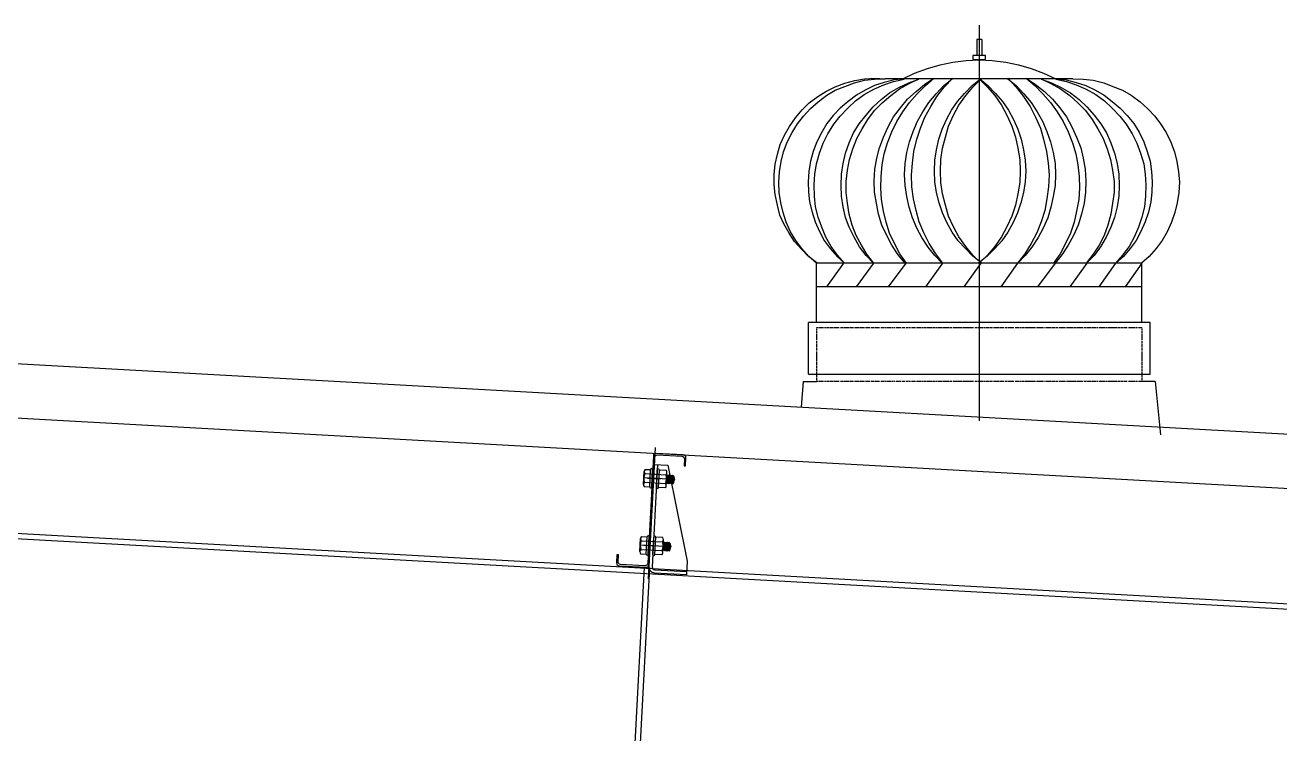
# Model space of a CAD drawing. Header units: metres. Extents: x 31037 to 31490, y -4422 to -3483.
# Drawn here: x 31263.417 to 31265.731, y -4399.26 to -4397.954 of the extents above; entities that cross this region are included whole.
import ezdxf

# ---------------------------------------------------------------- set-up
doc = ezdxf.new("R2010")
doc.units = ezdxf.units.M
doc.header["$LTSCALE"] = 30
doc.header["$MEASUREMENT"] = 0
doc.linetypes.add('DASHDOT', pattern=[1, 0.5, -0.25, 0, -0.25])
doc.layers.get('0').update_dxf_attribs({"color": 30, "lineweight": 40})
for name, color, linetype in [('JSC-1A-Thin', 254, 'Continuous'), ('JSC-G-Grid Line', 250, 'DASHDOT'), ('JSC-U-Steel', 21, 'Continuous')]:
    doc.layers.add(name, color=color, linetype=linetype)
doc.layers.add('JSC-4D-Bolt', color=240, linetype='Continuous', lineweight=18)

msp = doc.modelspace()

# ---------------------------------------------------------------- linework, layer by layer
at = {"color": 0, "lineweight": 25}
for p, q in [((31264.5584, -4398.95301), (31264.52532, -4399.58159)), ((31264.56839, -4398.95353), (31264.5353, -4399.58211))]:
    msp.add_line(p, q, dxfattribs=at)
for points in [[(31167.82867, -4400.32318), (31195.40861, -4398.41783), (31224.35861, -4400.41783), (31260.50861, -4398.41783), (31295.28496, -4400.34183)], [(31167.83556, -4400.42294), (31195.40861, -4398.51807), (31224.35792, -4400.51802), (31260.50861, -4398.51798), (31295.27944, -4400.44168)]]:
    msp.add_lwpolyline(points, dxfattribs=at)
at = {"color": 0, "lineweight": 25, "elevation": 0.0001}
for points in [[(31238.51509, -4399.94722), (31260.50854, -4398.73043), (31282.50212, -4399.94723)], [(31238.51543, -4399.95722), (31260.50854, -4398.74045), (31282.50179, -4399.95723)]]:
    msp.add_lwpolyline(points, dxfattribs=at)
at = {"layer": 'JSC-1A-Thin', "color": 0, "lineweight": 25, "extrusion": (-0.000697341, -0.000131776, 1)}
msp.add_line((31265.50105, -4398.61068, 0.00046), (31265.51089, -4398.70938, 0.00046), dxfattribs=at)
at = {"layer": 'JSC-1A-Thin', "color": 0, "linetype": 'DASHDOT', "lineweight": 25, "extrusion": (-0.000697341, -0.000131776, 1), "elevation": -21.22262}
msp.add_lwpolyline([(31265.16878, -4397.95672), (31265.16878, -4398.68624)], dxfattribs=at)
at = {"layer": 'JSC-1A-Thin', "color": 0, "lineweight": 25, "extrusion": (-0.000697341, -0.000131776, 1), "elevation": -21.22262}
for points in [[(31265.17351, -4397.9831), (31265.16472, -4397.9831)], [(31265.16472, -4397.9831), (31265.16472, -4398.01286)], [(31265.17351, -4397.9831), (31265.17351, -4398.01286)], [(31265.18028, -4398.01286), (31265.15728, -4398.01286), (31265.15728, -4398.0203), (31265.18028, -4398.0203), (31265.18028, -4398.01286)], [(31265.02808, -4398.05547), (31265.04973, -4398.04533), (31265.0734, -4398.03653), (31265.09708, -4398.02977), (31265.12007, -4398.02503), (31265.1451, -4398.02165), (31265.16878, -4398.02098), (31265.19313, -4398.02165), (31265.21815, -4398.02503), (31265.24115, -4398.02977), (31265.26483, -4398.03653), (31265.28782, -4398.04533), (31265.31015, -4398.05547)], [(31264.8698, -4398.39503), (31264.85425, -4398.38353), (31264.84139, -4398.37), (31264.82854, -4398.3558), (31264.8184, -4398.34024), (31264.80893, -4398.32333), (31264.80149, -4398.3071), (31264.79675, -4398.28883), (31264.79269, -4398.26922), (31264.79066, -4398.25096), (31264.79066, -4398.23202), (31264.79269, -4398.21308), (31264.79675, -4398.19481), (31264.80216, -4398.17655), (31264.8096, -4398.15964), (31264.81907, -4398.14341), (31264.82989, -4398.12785), (31264.84275, -4398.11297), (31264.8556, -4398.10012), (31264.87116, -4398.08862), (31264.88604, -4398.07915), (31264.90362, -4398.07035), (31264.92121, -4398.06359), (31264.93947, -4398.05886), (31264.95774, -4398.05547), (31264.97668, -4398.0548), (31264.99562, -4398.05547)], [(31264.86913, -4398.39571), (31264.85492, -4398.38353), (31264.84207, -4398.36865), (31264.83057, -4398.35377), (31264.8211, -4398.33754), (31264.81298, -4398.31995), (31264.80757, -4398.30236), (31264.80284, -4398.2841), (31264.80013, -4398.26516), (31264.79946, -4398.24622), (31264.80081, -4398.22728), (31264.80351, -4398.20834), (31264.80825, -4398.19008), (31264.81501, -4398.17249), (31264.82381, -4398.15491), (31264.83395, -4398.13867), (31264.84478, -4398.12447), (31264.85763, -4398.11026), (31264.87183, -4398.09809), (31264.88807, -4398.08591), (31264.90362, -4398.07644), (31264.92121, -4398.06968), (31264.9388, -4398.06291), (31264.95774, -4398.05818), (31264.976, -4398.05615), (31264.99494, -4398.05547)], [(31265.03146, -4398.05547), (31265.01253, -4398.0575), (31264.99359, -4398.06224), (31264.976, -4398.06832), (31264.95841, -4398.07644), (31264.94286, -4398.08591), (31264.9273, -4398.09741), (31264.91242, -4398.10959), (31264.89956, -4398.12311), (31264.88807, -4398.138), (31264.8786, -4398.15423), (31264.8698, -4398.17182), (31264.86304, -4398.1894), (31264.85763, -4398.20767), (31264.85492, -4398.2266), (31264.85357, -4398.24554), (31264.85425, -4398.26448), (31264.85627, -4398.28275), (31264.86101, -4398.30169), (31264.86642, -4398.31927), (31264.87454, -4398.33686), (31264.88333, -4398.35377), (31264.89415, -4398.36865), (31264.90701, -4398.38353), (31264.92053, -4398.39571), (31264.90768, -4398.38083), (31264.89618, -4398.36459), (31264.88604, -4398.34768), (31264.8786, -4398.32942), (31264.87183, -4398.31048), (31264.8671, -4398.29154), (31264.86507, -4398.27192), (31264.86439, -4398.25096), (31264.86574, -4398.23134), (31264.86913, -4398.2124), (31264.87454, -4398.19278), (31264.8813, -4398.17452), (31264.8901, -4398.15693), (31264.90092, -4398.13935), (31264.91242, -4398.12447), (31264.92662, -4398.10959), (31264.94083, -4398.09606), (31264.95706, -4398.08456), (31264.97465, -4398.07509), (31264.99291, -4398.06697), (31265.01117, -4398.06088), (31265.03079, -4398.05615)], [(31264.97397, -4398.39571), (31264.96044, -4398.3815), (31264.94827, -4398.36527), (31264.93812, -4398.34768), (31264.92933, -4398.32942), (31264.92256, -4398.31116), (31264.91783, -4398.29154), (31264.91512, -4398.27192), (31264.91445, -4398.25231), (31264.91512, -4398.23134), (31264.91783, -4398.21172), (31264.92256, -4398.19278), (31264.92933, -4398.17384), (31264.93744, -4398.15558), (31264.94759, -4398.13867), (31264.96044, -4398.12244), (31264.97329, -4398.10756), (31264.98817, -4398.09403), (31265.00373, -4398.08185), (31265.02064, -4398.07171), (31265.03891, -4398.06291), (31265.05784, -4398.05615)], [(31264.97397, -4398.39503), (31264.96179, -4398.3788), (31264.95165, -4398.36256), (31264.94218, -4398.3443), (31264.93474, -4398.32536), (31264.92933, -4398.30507), (31264.92594, -4398.28478), (31264.92392, -4398.26516), (31264.92392, -4398.24487), (31264.92594, -4398.2239), (31264.93, -4398.20428), (31264.93609, -4398.18467), (31264.94353, -4398.16573), (31264.953, -4398.14814), (31264.96382, -4398.13055), (31264.976, -4398.11432), (31264.9902, -4398.10012), (31265.00576, -4398.08659), (31265.022, -4398.07441), (31265.03958, -4398.06427), (31265.05784, -4398.05547)], [(31265.03214, -4398.39571), (31265.01929, -4398.38015), (31265.00779, -4398.36256), (31264.99832, -4398.3443), (31264.98953, -4398.32536), (31264.98344, -4398.30507), (31264.97938, -4398.28478), (31264.976, -4398.26448), (31264.97532, -4398.24419), (31264.97668, -4398.22255), (31264.98006, -4398.20225), (31264.98479, -4398.18264), (31264.99223, -4398.16302), (31265.00103, -4398.14408), (31265.01117, -4398.12582), (31265.02402, -4398.10891), (31265.03688, -4398.09335), (31265.05243, -4398.07915), (31265.06799, -4398.0663), (31265.08558, -4398.0548)], [(31265.03485, -4398.39571), (31265.02267, -4398.37812), (31265.01253, -4398.35918), (31265.00373, -4398.34024), (31264.99764, -4398.31995), (31264.99223, -4398.29966), (31264.98885, -4398.27801), (31264.9875, -4398.25704), (31264.98817, -4398.23607), (31264.9902, -4398.21443), (31264.99359, -4398.19414), (31264.99967, -4398.17384), (31265.00779, -4398.15355), (31265.01726, -4398.13461), (31265.02808, -4398.11635), (31265.04026, -4398.09944), (31265.05446, -4398.08321), (31265.07002, -4398.06832), (31265.08558, -4398.0548)], [(31265.34194, -4398.05547), (31264.99562, -4398.05547)], [(31265.10114, -4398.39638), (31265.08693, -4398.3815), (31265.07476, -4398.36595), (31265.06326, -4398.34836), (31265.05379, -4398.33077), (31265.04567, -4398.31183), (31265.03958, -4398.29222), (31265.03552, -4398.2726), (31265.03214, -4398.25231), (31265.03146, -4398.23202), (31265.03214, -4398.21172), (31265.03552, -4398.19143), (31265.04026, -4398.17182), (31265.04702, -4398.15288), (31265.05514, -4398.13394), (31265.06529, -4398.11635), (31265.07611, -4398.09944), (31265.08964, -4398.08321), (31265.10384, -4398.06832), (31265.1194, -4398.05547)], [(31265.10181, -4398.39571), (31265.08896, -4398.37812), (31265.07678, -4398.35918), (31265.06664, -4398.33957), (31265.05852, -4398.31927), (31265.05243, -4398.2983), (31265.0477, -4398.27666), (31265.04499, -4398.25501), (31265.04432, -4398.23269), (31265.04567, -4398.21105), (31265.04838, -4398.1894), (31265.05379, -4398.16708), (31265.06055, -4398.14679), (31265.06867, -4398.1265), (31265.07949, -4398.10688), (31265.09099, -4398.08862), (31265.10452, -4398.07103), (31265.12007, -4398.0548)], [(31265.17283, -4398.39503), (31265.15728, -4398.38286), (31265.14375, -4398.36865), (31265.13022, -4398.35445), (31265.1194, -4398.33821), (31265.10925, -4398.32063), (31265.10114, -4398.30304), (31265.09505, -4398.2841), (31265.09031, -4398.26516), (31265.08693, -4398.24554), (31265.08625, -4398.22593), (31265.08693, -4398.20564), (31265.09031, -4398.1867), (31265.09437, -4398.16708), (31265.10046, -4398.14882), (31265.10858, -4398.13055), (31265.11805, -4398.11364), (31265.12887, -4398.09741), (31265.14172, -4398.08253), (31265.15592, -4398.06832), (31265.17148, -4398.05547)], [(31265.17283, -4398.39571), (31265.15728, -4398.38083), (31265.14443, -4398.36459), (31265.13157, -4398.34701), (31265.12143, -4398.32874), (31265.11263, -4398.30913), (31265.10655, -4398.28883), (31265.10114, -4398.26787), (31265.09843, -4398.2469), (31265.09775, -4398.22593), (31265.09843, -4398.20428), (31265.10114, -4398.18331), (31265.10655, -4398.16302), (31265.11263, -4398.14273), (31265.12143, -4398.12244), (31265.13157, -4398.10417), (31265.14443, -4398.08659), (31265.15728, -4398.07103), (31265.17283, -4398.05547)], [(31265.17013, -4398.05547), (31265.18501, -4398.06832), (31265.19921, -4398.08253), (31265.21207, -4398.09741), (31265.22289, -4398.11364), (31265.23236, -4398.13055), (31265.24048, -4398.14882), (31265.24656, -4398.16708), (31265.25062, -4398.1867), (31265.254, -4398.20564), (31265.25468, -4398.22593), (31265.254, -4398.24554), (31265.25062, -4398.26516), (31265.24589, -4398.2841), (31265.2398, -4398.30304), (31265.23168, -4398.32063), (31265.22154, -4398.33821), (31265.21071, -4398.35445), (31265.19786, -4398.36865), (31265.18366, -4398.38286), (31265.1681, -4398.39503)], [(31265.16878, -4398.05547), (31265.18433, -4398.07103), (31265.19786, -4398.08659), (31265.21004, -4398.10417), (31265.22018, -4398.12244), (31265.22898, -4398.14273), (31265.23574, -4398.16302), (31265.24048, -4398.18331), (31265.24386, -4398.20428), (31265.24453, -4398.22593), (31265.24386, -4398.2469), (31265.24048, -4398.26787), (31265.23574, -4398.28883), (31265.22898, -4398.30913), (31265.22018, -4398.32874), (31265.21004, -4398.34701), (31265.19786, -4398.36459), (31265.18433, -4398.38083), (31265.16878, -4398.39571)], [(31265.22154, -4398.0548), (31265.23709, -4398.07103), (31265.25062, -4398.08862), (31265.2628, -4398.10688), (31265.27294, -4398.1265), (31265.28174, -4398.14679), (31265.28782, -4398.16708), (31265.29324, -4398.1894), (31265.29594, -4398.21105), (31265.29797, -4398.23269), (31265.29662, -4398.25501), (31265.29391, -4398.27666), (31265.28985, -4398.2983), (31265.28309, -4398.31927), (31265.27497, -4398.33957), (31265.26483, -4398.35918), (31265.25333, -4398.37812), (31265.2398, -4398.39571)], [(31265.22154, -4398.05547), (31265.23709, -4398.06832), (31265.2513, -4398.08321), (31265.26483, -4398.09944), (31265.27565, -4398.11635), (31265.2858, -4398.13394), (31265.29391, -4398.15288), (31265.30068, -4398.17182), (31265.30541, -4398.19143), (31265.30879, -4398.21172), (31265.30947, -4398.23202), (31265.30879, -4398.25231), (31265.30541, -4398.2726), (31265.30135, -4398.29222), (31265.29526, -4398.31183), (31265.28715, -4398.33077), (31265.27768, -4398.34836), (31265.26618, -4398.36595), (31265.254, -4398.3815), (31265.2398, -4398.39638)], [(31265.25536, -4398.0548), (31265.27294, -4398.0663), (31265.28918, -4398.07915), (31265.30406, -4398.09335), (31265.31759, -4398.10891), (31265.32976, -4398.12582), (31265.33991, -4398.14408), (31265.3487, -4398.16302), (31265.35614, -4398.18264), (31265.36088, -4398.20225), (31265.36426, -4398.22255), (31265.36561, -4398.24419), (31265.36494, -4398.26448), (31265.36223, -4398.28478), (31265.35749, -4398.30507), (31265.35141, -4398.32536), (31265.34261, -4398.3443), (31265.33314, -4398.36256), (31265.32164, -4398.38015), (31265.30879, -4398.39571)], [(31265.25536, -4398.0548), (31265.27159, -4398.06832), (31265.28647, -4398.08321), (31265.30068, -4398.09944), (31265.31285, -4398.11635), (31265.32367, -4398.13461), (31265.33314, -4398.15355), (31265.34126, -4398.17384), (31265.34735, -4398.19414), (31265.35073, -4398.21443), (31265.35344, -4398.23607), (31265.35411, -4398.25704), (31265.35276, -4398.27801), (31265.3487, -4398.29966), (31265.34397, -4398.31995), (31265.3372, -4398.34024), (31265.32841, -4398.35918), (31265.31826, -4398.37812), (31265.30609, -4398.39571)], [(31265.28309, -4398.05547), (31265.30135, -4398.06427), (31265.31894, -4398.07441), (31265.33585, -4398.08659), (31265.35073, -4398.10012), (31265.36494, -4398.11432), (31265.37711, -4398.13055), (31265.38793, -4398.14814), (31265.3974, -4398.16573), (31265.40484, -4398.18467), (31265.41093, -4398.20428), (31265.41499, -4398.2239), (31265.4177, -4398.24487), (31265.4177, -4398.26516), (31265.41499, -4398.28478), (31265.41161, -4398.30507), (31265.4062, -4398.32536), (31265.39943, -4398.3443), (31265.38996, -4398.36256), (31265.37914, -4398.3788), (31265.36696, -4398.39503)], [(31265.28309, -4398.05615), (31265.30203, -4398.06291), (31265.32029, -4398.07171), (31265.3372, -4398.08185), (31265.35344, -4398.09403), (31265.36764, -4398.10756), (31265.38117, -4398.12244), (31265.39334, -4398.13867), (31265.40349, -4398.15558), (31265.41161, -4398.17384), (31265.41837, -4398.19278), (31265.42311, -4398.21172), (31265.42649, -4398.23134), (31265.42716, -4398.25231), (31265.42649, -4398.27192), (31265.42311, -4398.29154), (31265.41837, -4398.31116), (31265.41161, -4398.32942), (31265.40281, -4398.34768), (31265.39267, -4398.36527), (31265.38117, -4398.3815), (31265.36696, -4398.39571)], [(31265.31015, -4398.05547), (31265.32909, -4398.0575), (31265.34802, -4398.06224), (31265.36561, -4398.06832), (31265.3832, -4398.07644), (31265.39943, -4398.08591), (31265.41431, -4398.09741), (31265.42919, -4398.10959), (31265.44205, -4398.12311), (31265.45422, -4398.138), (31265.46369, -4398.15423), (31265.47248, -4398.17182), (31265.47857, -4398.1894), (31265.48398, -4398.20767), (31265.48669, -4398.2266), (31265.48804, -4398.24554), (31265.48737, -4398.26448), (31265.48534, -4398.28275), (31265.48128, -4398.30169), (31265.47519, -4398.31927), (31265.46707, -4398.33686), (31265.45828, -4398.35377), (31265.44746, -4398.36865), (31265.43528, -4398.38353), (31265.42108, -4398.39571)], [(31265.31015, -4398.05615), (31265.32976, -4398.06088), (31265.34802, -4398.06697), (31265.36629, -4398.07509), (31265.38387, -4398.08456), (31265.40011, -4398.09606), (31265.41431, -4398.10959), (31265.42852, -4398.12447), (31265.44002, -4398.13935), (31265.45084, -4398.15693), (31265.45963, -4398.17452), (31265.4664, -4398.19278), (31265.47248, -4398.2124), (31265.47519, -4398.23134), (31265.47654, -4398.25096), (31265.47587, -4398.27192), (31265.47384, -4398.29154), (31265.4691, -4398.31048), (31265.46301, -4398.32942), (31265.4549, -4398.34768), (31265.44543, -4398.36459), (31265.43325, -4398.38083), (31265.4204, -4398.39571)], [(31265.34194, -4398.05547), (31265.36088, -4398.05615), (31265.37914, -4398.05818), (31265.39876, -4398.06291), (31265.41567, -4398.06968), (31265.43325, -4398.07644), (31265.44949, -4398.08591), (31265.46572, -4398.09809), (31265.47925, -4398.11026), (31265.49278, -4398.12447), (31265.5036, -4398.13867), (31265.51375, -4398.15491), (31265.52254, -4398.17249), (31265.5293, -4398.19008), (31265.53336, -4398.20834), (31265.53674, -4398.22728), (31265.5381, -4398.24622), (31265.53742, -4398.26516), (31265.53404, -4398.2841), (31265.52998, -4398.30236), (31265.52389, -4398.31995), (31265.51577, -4398.33754), (31265.5063, -4398.35377), (31265.49548, -4398.36865), (31265.48263, -4398.38353), (31265.46843, -4398.39571)], [(31265.4691, -4398.39571), (31264.86913, -4398.39571)], [(31264.86913, -4398.50461), (31264.86913, -4398.39571)], [(31264.9185, -4398.39571), (31264.88739, -4398.439)], [(31264.97397, -4398.39571), (31264.94218, -4398.439)], [(31265.03349, -4398.39571), (31265.00103, -4398.439)], [(31265.10114, -4398.39571), (31265.07002, -4398.439)], [(31265.17216, -4398.39571), (31265.14037, -4398.439)], [(31265.2398, -4398.39571), (31265.20868, -4398.439)], [(31265.30879, -4398.39571), (31265.27633, -4398.439)], [(31265.36764, -4398.39571), (31265.33585, -4398.439)], [(31265.4204, -4398.39571), (31265.38929, -4398.439)], [(31265.4691, -4398.39571), (31265.43799, -4398.439)], [(31265.4691, -4398.50461), (31265.4691, -4398.39571)], [(31265.4691, -4398.439), (31264.86913, -4398.439)], [(31265.48398, -4398.50461), (31264.85425, -4398.50461)], [(31264.85425, -4398.59998), (31265.48398, -4398.59998), (31265.48398, -4398.50461)], [(31264.85425, -4398.59998), (31264.85425, -4398.50461)], [(31264.87048, -4398.51476), (31264.86913, -4398.51476)], [(31264.86913, -4398.51476), (31264.86913, -4398.51611)], [(31264.86913, -4398.51746), (31264.86913, -4398.51881)], [(31264.86913, -4398.52017), (31264.86913, -4398.52152)], [(31264.86913, -4398.5222), (31264.86913, -4398.52423)], [(31264.87251, -4398.51476), (31264.87116, -4398.51476)], [(31264.87521, -4398.51476), (31264.87386, -4398.51476)], [(31264.8786, -4398.51476), (31264.87589, -4398.51476)], [(31264.88063, -4398.51476), (31264.87927, -4398.51476)], [(31264.88333, -4398.51476), (31264.88198, -4398.51476)], [(31264.88604, -4398.51476), (31264.88401, -4398.51476)], [(31264.88942, -4398.51476), (31264.88739, -4398.51476)], [(31264.89145, -4398.51476), (31264.8901, -4398.51476)], [(31264.89415, -4398.51476), (31264.8928, -4398.51476)], [(31264.89754, -4398.51476), (31264.89483, -4398.51476)], [(31264.89956, -4398.51476), (31264.89821, -4398.51476)], [(31264.90227, -4398.51476), (31264.90092, -4398.51476)], [(31264.90565, -4398.51476), (31264.90295, -4398.51476)], [(31264.90836, -4398.51476), (31264.90633, -4398.51476)], [(31264.91039, -4398.51476), (31264.90903, -4398.51476)], [(31264.91309, -4398.51476), (31264.91174, -4398.51476)], [(31264.91648, -4398.51476), (31264.91445, -4398.51476)], [(31264.9185, -4398.51476), (31264.91715, -4398.51476)], [(31264.92121, -4398.51476), (31264.91986, -4398.51476)], [(31264.92459, -4398.51476), (31264.92189, -4398.51476)], [(31264.9273, -4398.51476), (31264.92527, -4398.51476)], [(31264.92933, -4398.51476), (31264.92797, -4398.51476)], [(31264.93271, -4398.51476), (31264.93068, -4398.51476)], [(31264.93541, -4398.51476), (31264.93339, -4398.51476)], [(31264.93744, -4398.51476), (31264.93609, -4398.51476)], [(31264.94015, -4398.51476), (31264.9388, -4398.51476)], [(31264.94353, -4398.51476), (31264.94083, -4398.51476)], [(31264.94624, -4398.51476), (31264.94421, -4398.51476)], [(31264.94827, -4398.51476), (31264.94691, -4398.51476)], [(31264.95165, -4398.51476), (31264.94962, -4398.51476)], [(31264.95435, -4398.51476), (31264.95232, -4398.51476)], [(31264.95638, -4398.51476), (31264.95503, -4398.51476)], [(31264.95909, -4398.51476), (31264.95774, -4398.51476)], [(31264.96247, -4398.51476), (31264.96044, -4398.51476)], [(31264.96518, -4398.51476), (31264.96315, -4398.51476)], [(31264.96721, -4398.51476), (31264.96585, -4398.51476)], [(31264.97059, -4398.51476), (31264.96924, -4398.51476)], [(31264.97329, -4398.51476), (31264.97126, -4398.51476)], [(31264.97532, -4398.51476), (31264.97397, -4398.51476)], [(31264.9787, -4398.51476), (31264.97668, -4398.51476)], [(31264.98141, -4398.51476), (31264.97938, -4398.51476)], [(31264.98412, -4398.51476), (31264.98209, -4398.51476)], [(31264.98615, -4398.51476), (31264.98479, -4398.51476)], [(31264.98953, -4398.51476), (31264.98817, -4398.51476)], [(31264.99223, -4398.51476), (31264.9902, -4398.51476)], [(31264.99426, -4398.51476), (31264.99291, -4398.51476)], [(31264.99764, -4398.51476), (31264.99562, -4398.51476)], [(31265.00035, -4398.51476), (31264.99832, -4398.51476)], [(31265.00306, -4398.51476), (31265.00103, -4398.51476)], [(31265.00576, -4398.51476), (31265.00373, -4398.51476)], [(31265.00847, -4398.51476), (31265.00711, -4398.51476)], [(31265.01117, -4398.51476), (31265.00914, -4398.51476)], [(31265.0132, -4398.51476), (31265.01185, -4398.51476)], [(31265.01658, -4398.51476), (31265.01523, -4398.51476)], [(31265.01929, -4398.51476), (31265.01726, -4398.51476)], [(31265.022, -4398.51476), (31265.01997, -4398.51476)], [(31265.0247, -4398.51476), (31265.02267, -4398.51476)], [(31265.02741, -4398.51476), (31265.02605, -4398.51476)], [(31265.03011, -4398.51476), (31265.02808, -4398.51476)], [(31265.03214, -4398.51476), (31265.03079, -4398.51476)], [(31265.03552, -4398.51476), (31265.03417, -4398.51476)], [(31265.03823, -4398.51476), (31265.0362, -4398.51476)], [(31265.04093, -4398.51476), (31265.03891, -4398.51476)], [(31265.04364, -4398.51476), (31265.04229, -4398.51476)], [(31265.04635, -4398.51476), (31265.04499, -4398.51476)], [(31265.04905, -4398.51476), (31265.04702, -4398.51476)], [(31265.05176, -4398.51476), (31265.04973, -4398.51476)], [(31265.05446, -4398.51476), (31265.05311, -4398.51476)], [(31265.05717, -4398.51476), (31265.05514, -4398.51476)], [(31265.06055, -4398.51476), (31265.05784, -4398.51476)], [(31265.06258, -4398.51476), (31265.06123, -4398.51476)], [(31265.06529, -4398.51476), (31265.06393, -4398.51476)], [(31265.06799, -4398.51476), (31265.06596, -4398.51476)], [(31265.0707, -4398.51476), (31265.06867, -4398.51476)], [(31265.0734, -4398.51476), (31265.07205, -4398.51476)], [(31265.07611, -4398.51476), (31265.07408, -4398.51476)], [(31265.07949, -4398.51476), (31265.07678, -4398.51476)], [(31265.08152, -4398.51476), (31265.08017, -4398.51476)], [(31265.08422, -4398.51476), (31265.08287, -4398.51476)], [(31265.08693, -4398.51476), (31265.0849, -4398.51476)], [(31265.09031, -4398.51476), (31265.08828, -4398.51476)], [(31265.09234, -4398.51476), (31265.09099, -4398.51476)], [(31265.09505, -4398.51476), (31265.09302, -4398.51476)], [(31265.09843, -4398.51476), (31265.09572, -4398.51476)], [(31265.10046, -4398.51476), (31265.09911, -4398.51476)], [(31265.10316, -4398.51476), (31265.10181, -4398.51476)], [(31265.10655, -4398.51476), (31265.10384, -4398.51476)], [(31265.10925, -4398.51476), (31265.10722, -4398.51476)], [(31265.11128, -4398.51476), (31265.10993, -4398.51476)], [(31265.11399, -4398.51476), (31265.11196, -4398.51476)], [(31265.11737, -4398.51476), (31265.11534, -4398.51476)], [(31265.1194, -4398.51476), (31265.11805, -4398.51476)], [(31265.1221, -4398.51476), (31265.12075, -4398.51476)], [(31265.12549, -4398.51476), (31265.12278, -4398.51476)], [(31265.12819, -4398.51476), (31265.12616, -4398.51476)], [(31265.13022, -4398.51476), (31265.12887, -4398.51476)], [(31265.1336, -4398.51476), (31265.1309, -4398.51476)], [(31265.13631, -4398.51476), (31265.13428, -4398.51476)], [(31265.13834, -4398.51476), (31265.13698, -4398.51476)], [(31265.14104, -4398.51476), (31265.13969, -4398.51476)], [(31265.14443, -4398.51476), (31265.14172, -4398.51476)], [(31265.14713, -4398.51476), (31265.1451, -4398.51476)], [(31265.14916, -4398.51476), (31265.14781, -4398.51476)], [(31265.15254, -4398.51476), (31265.14984, -4398.51476)], [(31265.15525, -4398.51476), (31265.15322, -4398.51476)], [(31265.15728, -4398.51476), (31265.15592, -4398.51476)], [(31265.15998, -4398.51476), (31265.15863, -4398.51476)], [(31265.16336, -4398.51476), (31265.16134, -4398.51476)], [(31265.16607, -4398.51476), (31265.16404, -4398.51476)], [(31265.1681, -4398.51476), (31265.16675, -4398.51476)], [(31265.17148, -4398.51476), (31265.16878, -4398.51476)], [(31265.17419, -4398.51476), (31265.17216, -4398.51476)], [(31265.17622, -4398.51476), (31265.17486, -4398.51476)], [(31265.1796, -4398.51476), (31265.17757, -4398.51476)], [(31265.1823, -4398.51476), (31265.18028, -4398.51476)], [(31265.18501, -4398.51476), (31265.18298, -4398.51476)], [(31265.18704, -4398.51476), (31265.18569, -4398.51476)], [(31265.19042, -4398.51476), (31265.18839, -4398.51476)], [(31265.19313, -4398.51476), (31265.1911, -4398.51476)], [(31265.19516, -4398.51476), (31265.1938, -4398.51476)], [(31265.19854, -4398.51476), (31265.19651, -4398.51476)], [(31265.20124, -4398.51476), (31265.19921, -4398.51476)], [(31265.20395, -4398.51476), (31265.20192, -4398.51476)], [(31265.20666, -4398.51476), (31265.20463, -4398.51476)], [(31265.20936, -4398.51476), (31265.20733, -4398.51476)], [(31265.21207, -4398.51476), (31265.21004, -4398.51476)], [(31265.2141, -4398.51476), (31265.21274, -4398.51476)], [(31265.21748, -4398.51476), (31265.21612, -4398.51476)], [(31265.22018, -4398.51476), (31265.21815, -4398.51476)], [(31265.22289, -4398.51476), (31265.22086, -4398.51476)], [(31265.22559, -4398.51476), (31265.22357, -4398.51476)], [(31265.2283, -4398.51476), (31265.22627, -4398.51476)], [(31265.23101, -4398.51476), (31265.22898, -4398.51476)], [(31265.23304, -4398.51476), (31265.23168, -4398.51476)], [(31265.23642, -4398.51476), (31265.23506, -4398.51476)], [(31265.23912, -4398.51476), (31265.23709, -4398.51476)], [(31265.24183, -4398.51476), (31265.2398, -4398.51476)], [(31265.24453, -4398.51476), (31265.24318, -4398.51476)], [(31265.24724, -4398.51476), (31265.24521, -4398.51476)], [(31265.24995, -4398.51476), (31265.24792, -4398.51476)], [(31265.25265, -4398.51476), (31265.25062, -4398.51476)], [(31265.25536, -4398.51476), (31265.254, -4398.51476)], [(31265.25806, -4398.51476), (31265.25603, -4398.51476)], [(31265.26144, -4398.51476), (31265.25874, -4398.51476)], [(31265.26347, -4398.51476), (31265.26212, -4398.51476)], [(31265.26618, -4398.51476), (31265.26415, -4398.51476)], [(31265.26888, -4398.51476), (31265.26686, -4398.51476)], [(31265.27159, -4398.51476), (31265.26956, -4398.51476)], [(31265.2743, -4398.51476), (31265.27294, -4398.51476)], [(31265.277, -4398.51476), (31265.27497, -4398.51476)], [(31265.28038, -4398.51476), (31265.27768, -4398.51476)], [(31265.28241, -4398.51476), (31265.28106, -4398.51476)], [(31265.28512, -4398.51476), (31265.28309, -4398.51476)], [(31265.28782, -4398.51476), (31265.2858, -4398.51476)], [(31265.29053, -4398.51476), (31265.28918, -4398.51476)], [(31265.29324, -4398.51476), (31265.29188, -4398.51476)], [(31265.29594, -4398.51476), (31265.29391, -4398.51476)], [(31265.29932, -4398.51476), (31265.29662, -4398.51476)], [(31265.30135, -4398.51476), (31265.3, -4398.51476)], [(31265.30406, -4398.51476), (31265.30203, -4398.51476)], [(31265.30744, -4398.51476), (31265.30473, -4398.51476)], [(31265.30947, -4398.51476), (31265.30812, -4398.51476)], [(31265.31218, -4398.51476), (31265.31082, -4398.51476)], [(31265.31488, -4398.51476), (31265.31285, -4398.51476)], [(31265.31826, -4398.51476), (31265.31623, -4398.51476)], [(31265.32029, -4398.51476), (31265.31894, -4398.51476)], [(31265.323, -4398.51476), (31265.32097, -4398.51476)], [(31265.32638, -4398.51476), (31265.32367, -4398.51476)], [(31265.32841, -4398.51476), (31265.32706, -4398.51476)], [(31265.33111, -4398.51476), (31265.32976, -4398.51476)], [(31265.3345, -4398.51476), (31265.33179, -4398.51476)], [(31265.3372, -4398.51476), (31265.33517, -4398.51476)], [(31265.33923, -4398.51476), (31265.33788, -4398.51476)], [(31265.34194, -4398.51476), (31265.33991, -4398.51476)], [(31265.34532, -4398.51476), (31265.34261, -4398.51476)], [(31265.34735, -4398.51476), (31265.346, -4398.51476)], [(31265.35005, -4398.51476), (31265.3487, -4398.51476)], [(31265.35344, -4398.51476), (31265.35073, -4398.51476)], [(31265.35614, -4398.51476), (31265.35411, -4398.51476)], [(31265.35817, -4398.51476), (31265.35682, -4398.51476)], [(31265.36088, -4398.51476), (31265.35885, -4398.51476)], [(31265.36426, -4398.51476), (31265.36223, -4398.51476)], [(31265.36629, -4398.51476), (31265.36494, -4398.51476)], [(31265.36899, -4398.51476), (31265.36764, -4398.51476)], [(31265.37238, -4398.51476), (31265.36967, -4398.51476)], [(31265.37508, -4398.51476), (31265.37305, -4398.51476)], [(31265.37711, -4398.51476), (31265.37576, -4398.51476)], [(31265.38049, -4398.51476), (31265.37779, -4398.51476)], [(31265.3832, -4398.51476), (31265.38117, -4398.51476)], [(31265.38523, -4398.51476), (31265.38387, -4398.51476)], [(31265.38793, -4398.51476), (31265.38658, -4398.51476)], [(31265.39132, -4398.51476), (31265.38929, -4398.51476)], [(31265.39402, -4398.51476), (31265.39199, -4398.51476)], [(31265.39605, -4398.51476), (31265.3947, -4398.51476)], [(31265.39943, -4398.51476), (31265.39673, -4398.51476)], [(31265.40214, -4398.51476), (31265.40011, -4398.51476)], [(31265.40417, -4398.51476), (31265.40281, -4398.51476)], [(31265.40755, -4398.51476), (31265.40552, -4398.51476)], [(31265.41025, -4398.51476), (31265.40823, -4398.51476)], [(31265.41296, -4398.51476), (31265.41093, -4398.51476)], [(31265.41499, -4398.51476), (31265.41364, -4398.51476)], [(31265.41837, -4398.51476), (31265.41567, -4398.51476)], [(31265.42108, -4398.51476), (31265.41905, -4398.51476)], [(31265.42311, -4398.51476), (31265.42175, -4398.51476)], [(31265.42649, -4398.51476), (31265.42446, -4398.51476)], [(31265.42919, -4398.51476), (31265.42716, -4398.51476)], [(31265.4319, -4398.51476), (31265.42987, -4398.51476)], [(31265.43393, -4398.51476), (31265.43258, -4398.51476)], [(31265.43731, -4398.51476), (31265.43528, -4398.51476)], [(31265.44002, -4398.51476), (31265.43799, -4398.51476)], [(31265.44205, -4398.51476), (31265.44069, -4398.51476)], [(31265.44543, -4398.51476), (31265.44408, -4398.51476)], [(31265.44813, -4398.51476), (31265.4461, -4398.51476)], [(31265.45084, -4398.51476), (31265.44881, -4398.51476)], [(31265.45354, -4398.51476), (31265.45152, -4398.51476)], [(31265.45625, -4398.51476), (31265.45422, -4398.51476)], [(31265.45896, -4398.51476), (31265.45693, -4398.51476)], [(31265.46099, -4398.51476), (31265.45963, -4398.51476)], [(31265.46437, -4398.51476), (31265.46301, -4398.51476)], [(31265.46707, -4398.51476), (31265.46504, -4398.51476)], [(31265.4691, -4398.51476), (31265.46775, -4398.51476)], [(31265.4691, -4398.51476), (31265.4691, -4398.51611)], [(31265.4691, -4398.51746), (31265.4691, -4398.51881)], [(31265.4691, -4398.52017), (31265.4691, -4398.52152)], [(31265.4691, -4398.5222), (31265.4691, -4398.52423)], [(31264.86913, -4398.5249), (31264.86913, -4398.52761)], [(31264.86913, -4398.52828), (31264.86913, -4398.52964)], [(31264.86913, -4398.53031), (31264.86913, -4398.53234)], [(31264.86913, -4398.53302), (31264.86913, -4398.53572)], [(31264.86913, -4398.5364), (31264.86913, -4398.53775)], [(31264.86913, -4398.53911), (31264.86913, -4398.54046)], [(31264.86913, -4398.54114), (31264.86913, -4398.54316)], [(31264.86913, -4398.54452), (31264.86913, -4398.54655)], [(31265.4691, -4398.5249), (31265.4691, -4398.52761)], [(31265.4691, -4398.52828), (31265.4691, -4398.52964)], [(31265.4691, -4398.53031), (31265.4691, -4398.53234)], [(31265.4691, -4398.53302), (31265.4691, -4398.53572)], [(31265.4691, -4398.5364), (31265.4691, -4398.53775)], [(31265.4691, -4398.53911), (31265.4691, -4398.54046)], [(31265.4691, -4398.54114), (31265.4691, -4398.54316)], [(31265.4691, -4398.54452), (31265.4691, -4398.54655)], [(31264.86913, -4398.54722), (31264.86913, -4398.54858)], [(31264.86913, -4398.54925), (31264.86913, -4398.55128)], [(31264.86913, -4398.55196), (31264.86913, -4398.55466)], [(31264.86913, -4398.55534), (31264.86913, -4398.55669)], [(31264.86913, -4398.55805), (31264.86913, -4398.5594)], [(31264.86913, -4398.56008), (31264.86913, -4398.56278)], [(31264.86913, -4398.56346), (31264.86913, -4398.56549)], [(31264.86913, -4398.56616), (31264.86913, -4398.56752)], [(31264.86913, -4398.56819), (31264.86913, -4398.57022)], [(31265.4691, -4398.54722), (31265.4691, -4398.54858)], [(31265.4691, -4398.54925), (31265.4691, -4398.55128)], [(31265.4691, -4398.55196), (31265.4691, -4398.55466)], [(31265.4691, -4398.55534), (31265.4691, -4398.55669)], [(31265.4691, -4398.55805), (31265.4691, -4398.5594)], [(31265.4691, -4398.56008), (31265.4691, -4398.56278)], [(31265.4691, -4398.56346), (31265.4691, -4398.56549)], [(31265.4691, -4398.56616), (31265.4691, -4398.56752)], [(31265.4691, -4398.56819), (31265.4691, -4398.57022)], [(31264.86913, -4398.5709), (31264.86913, -4398.5736)], [(31264.86913, -4398.57428), (31264.86913, -4398.57563)], [(31264.86913, -4398.57699), (31264.86913, -4398.57834)], [(31264.86913, -4398.57901), (31264.86913, -4398.58172)], [(31264.86913, -4398.5824), (31264.86913, -4398.58443)], [(31264.86913, -4398.5851), (31264.86913, -4398.58646)], [(31264.86913, -4398.58713), (31264.86913, -4398.58916)], [(31264.86913, -4398.59051), (31264.86913, -4398.59254)], [(31265.4691, -4398.5709), (31265.4691, -4398.5736)], [(31265.4691, -4398.57428), (31265.4691, -4398.57563)], [(31265.4691, -4398.57699), (31265.4691, -4398.57834)], [(31265.4691, -4398.57901), (31265.4691, -4398.58172)], [(31265.4691, -4398.5824), (31265.4691, -4398.58443)], [(31265.4691, -4398.5851), (31265.4691, -4398.58646)], [(31265.4691, -4398.58713), (31265.4691, -4398.58916)], [(31265.4691, -4398.59051), (31265.4691, -4398.59254)], [(31264.8441, -4398.61351), (31264.84061, -4398.66075)], [(31264.8441, -4398.61351), (31264.86913, -4398.61351)], [(31264.86913, -4398.59322), (31264.86913, -4398.59457)], [(31264.86913, -4398.59592), (31264.86913, -4398.59728)], [(31264.86913, -4398.59795), (31264.86913, -4398.60066)], [(31264.86913, -4398.60134), (31264.86913, -4398.60337)], [(31264.86913, -4398.60404), (31264.86913, -4398.60539)], [(31264.86913, -4398.60675), (31264.86913, -4398.60878)], [(31264.86913, -4398.60945), (31264.86913, -4398.61148)], [(31264.86913, -4398.61216), (31264.86913, -4398.61351)], [(31264.87048, -4398.61351), (31264.86913, -4398.61351)], [(31264.87251, -4398.61351), (31264.87116, -4398.61351)], [(31264.87521, -4398.61351), (31264.87386, -4398.61351)], [(31264.8786, -4398.61351), (31264.87589, -4398.61351)], [(31264.88063, -4398.61351), (31264.87927, -4398.61351)], [(31264.88333, -4398.61351), (31264.88198, -4398.61351)], [(31264.88604, -4398.61351), (31264.88401, -4398.61351)], [(31264.88942, -4398.61351), (31264.88739, -4398.61351)], [(31264.89145, -4398.61351), (31264.8901, -4398.61351)], [(31264.89415, -4398.61351), (31264.8928, -4398.61351)], [(31264.89754, -4398.61351), (31264.89483, -4398.61351)], [(31264.89956, -4398.61351), (31264.89821, -4398.61351)], [(31264.90227, -4398.61351), (31264.90092, -4398.61351)], [(31264.90565, -4398.61351), (31264.90295, -4398.61351)], [(31264.90836, -4398.61351), (31264.90633, -4398.61351)], [(31264.91039, -4398.61351), (31264.90903, -4398.61351)], [(31264.91309, -4398.61351), (31264.91174, -4398.61351)], [(31264.91648, -4398.61351), (31264.91445, -4398.61351)], [(31264.9185, -4398.61351), (31264.91715, -4398.61351)], [(31264.92121, -4398.61351), (31264.91986, -4398.61351)], [(31264.92459, -4398.61351), (31264.92189, -4398.61351)], [(31264.9273, -4398.61351), (31264.92527, -4398.61351)], [(31264.92933, -4398.61351), (31264.92797, -4398.61351)], [(31264.93271, -4398.61351), (31264.93068, -4398.61351)], [(31264.93541, -4398.61351), (31264.93339, -4398.61351)], [(31264.93744, -4398.61351), (31264.93609, -4398.61351)], [(31264.94015, -4398.61351), (31264.9388, -4398.61351)], [(31264.94353, -4398.61351), (31264.94083, -4398.61351)], [(31264.94624, -4398.61351), (31264.94421, -4398.61351)], [(31264.94827, -4398.61351), (31264.94691, -4398.61351)], [(31264.95165, -4398.61351), (31264.94962, -4398.61351)], [(31264.95435, -4398.61351), (31264.95232, -4398.61351)], [(31264.95638, -4398.61351), (31264.95503, -4398.61351)], [(31264.95909, -4398.61351), (31264.95774, -4398.61351)], [(31264.96247, -4398.61351), (31264.96044, -4398.61351)], [(31264.96518, -4398.61351), (31264.96315, -4398.61351)], [(31264.96721, -4398.61351), (31264.96585, -4398.61351)], [(31264.97059, -4398.61351), (31264.96924, -4398.61351)], [(31264.97329, -4398.61351), (31264.97126, -4398.61351)], [(31264.97532, -4398.61351), (31264.97397, -4398.61351)], [(31264.9787, -4398.61351), (31264.97668, -4398.61351)], [(31264.98141, -4398.61351), (31264.97938, -4398.61351)], [(31264.98412, -4398.61351), (31264.98209, -4398.61351)], [(31264.98615, -4398.61351), (31264.98479, -4398.61351)], [(31264.98953, -4398.61351), (31264.98817, -4398.61351)], [(31264.99223, -4398.61351), (31264.9902, -4398.61351)], [(31264.99426, -4398.61351), (31264.99291, -4398.61351)], [(31264.99764, -4398.61351), (31264.99562, -4398.61351)], [(31265.00035, -4398.61351), (31264.99832, -4398.61351)], [(31265.00306, -4398.61351), (31265.00103, -4398.61351)], [(31265.00576, -4398.61351), (31265.00373, -4398.61351)], [(31265.00847, -4398.61351), (31265.00711, -4398.61351)], [(31265.01117, -4398.61351), (31265.00914, -4398.61351)], [(31265.0132, -4398.61351), (31265.01185, -4398.61351)], [(31265.01658, -4398.61351), (31265.01523, -4398.61351)], [(31265.01929, -4398.61351), (31265.01726, -4398.61351)], [(31265.022, -4398.61351), (31265.01997, -4398.61351)], [(31265.0247, -4398.61351), (31265.02267, -4398.61351)], [(31265.02741, -4398.61351), (31265.02605, -4398.61351)], [(31265.03011, -4398.61351), (31265.02808, -4398.61351)], [(31265.03214, -4398.61351), (31265.03079, -4398.61351)], [(31265.03552, -4398.61351), (31265.03417, -4398.61351)], [(31265.03823, -4398.61351), (31265.0362, -4398.61351)], [(31265.04093, -4398.61351), (31265.03891, -4398.61351)], [(31265.04364, -4398.61351), (31265.04229, -4398.61351)], [(31265.04635, -4398.61351), (31265.04499, -4398.61351)], [(31265.04905, -4398.61351), (31265.04702, -4398.61351)], [(31265.05176, -4398.61351), (31265.04973, -4398.61351)], [(31265.05446, -4398.61351), (31265.05311, -4398.61351)], [(31265.05717, -4398.61351), (31265.05514, -4398.61351)], [(31265.06055, -4398.61351), (31265.05784, -4398.61351)], [(31265.06258, -4398.61351), (31265.06123, -4398.61351)], [(31265.06529, -4398.61351), (31265.06393, -4398.61351)], [(31265.06799, -4398.61351), (31265.06596, -4398.61351)], [(31265.0707, -4398.61351), (31265.06867, -4398.61351)], [(31265.0734, -4398.61351), (31265.07205, -4398.61351)], [(31265.07611, -4398.61351), (31265.07408, -4398.61351)], [(31265.07949, -4398.61351), (31265.07678, -4398.61351)], [(31265.08152, -4398.61351), (31265.08017, -4398.61351)], [(31265.08422, -4398.61351), (31265.08287, -4398.61351)], [(31265.08693, -4398.61351), (31265.0849, -4398.61351)], [(31265.09031, -4398.61351), (31265.08828, -4398.61351)], [(31265.09234, -4398.61351), (31265.09099, -4398.61351)], [(31265.09505, -4398.61351), (31265.09302, -4398.61351)], [(31265.09843, -4398.61351), (31265.09572, -4398.61351)], [(31265.10046, -4398.61351), (31265.09911, -4398.61351)], [(31265.10316, -4398.61351), (31265.10181, -4398.61351)], [(31265.10655, -4398.61351), (31265.10384, -4398.61351)], [(31265.10925, -4398.61351), (31265.10722, -4398.61351)], [(31265.11128, -4398.61351), (31265.10993, -4398.61351)], [(31265.11399, -4398.61351), (31265.11196, -4398.61351)], [(31265.11737, -4398.61351), (31265.11534, -4398.61351)], [(31265.1194, -4398.61351), (31265.11805, -4398.61351)], [(31265.1221, -4398.61351), (31265.12075, -4398.61351)], [(31265.12549, -4398.61351), (31265.12278, -4398.61351)], [(31265.12819, -4398.61351), (31265.12616, -4398.61351)], [(31265.13022, -4398.61351), (31265.12887, -4398.61351)], [(31265.1336, -4398.61351), (31265.1309, -4398.61351)], [(31265.13631, -4398.61351), (31265.13428, -4398.61351)], [(31265.13834, -4398.61351), (31265.13698, -4398.61351)], [(31265.14104, -4398.61351), (31265.13969, -4398.61351)], [(31265.14443, -4398.61351), (31265.14172, -4398.61351)], [(31265.14713, -4398.61351), (31265.1451, -4398.61351)], [(31265.14916, -4398.61351), (31265.14781, -4398.61351)], [(31265.15254, -4398.61351), (31265.14984, -4398.61351)], [(31265.15525, -4398.61351), (31265.15322, -4398.61351)], [(31265.15728, -4398.61351), (31265.15592, -4398.61351)], [(31265.15998, -4398.61351), (31265.15863, -4398.61351)], [(31265.16336, -4398.61351), (31265.16134, -4398.61351)], [(31265.16607, -4398.61351), (31265.16404, -4398.61351)], [(31265.1681, -4398.61351), (31265.16675, -4398.61351)], [(31265.17148, -4398.61351), (31265.16878, -4398.61351)], [(31265.17419, -4398.61351), (31265.17216, -4398.61351)], [(31265.17622, -4398.61351), (31265.17486, -4398.61351)], [(31265.1796, -4398.61351), (31265.17757, -4398.61351)], [(31265.1823, -4398.61351), (31265.18028, -4398.61351)], [(31265.18501, -4398.61351), (31265.18298, -4398.61351)], [(31265.18704, -4398.61351), (31265.18569, -4398.61351)], [(31265.19042, -4398.61351), (31265.18839, -4398.61351)], [(31265.19313, -4398.61351), (31265.1911, -4398.61351)], [(31265.19516, -4398.61351), (31265.1938, -4398.61351)], [(31265.19854, -4398.61351), (31265.19651, -4398.61351)], [(31265.20124, -4398.61351), (31265.19921, -4398.61351)], [(31265.20395, -4398.61351), (31265.20192, -4398.61351)], [(31265.20666, -4398.61351), (31265.20463, -4398.61351)], [(31265.20936, -4398.61351), (31265.20733, -4398.61351)], [(31265.21207, -4398.61351), (31265.21004, -4398.61351)], [(31265.2141, -4398.61351), (31265.21274, -4398.61351)], [(31265.21748, -4398.61351), (31265.21612, -4398.61351)], [(31265.22018, -4398.61351), (31265.21815, -4398.61351)], [(31265.22289, -4398.61351), (31265.22086, -4398.61351)], [(31265.22559, -4398.61351), (31265.22357, -4398.61351)], [(31265.2283, -4398.61351), (31265.22627, -4398.61351)], [(31265.23101, -4398.61351), (31265.22898, -4398.61351)], [(31265.23304, -4398.61351), (31265.23168, -4398.61351)], [(31265.23642, -4398.61351), (31265.23506, -4398.61351)], [(31265.23912, -4398.61351), (31265.23709, -4398.61351)], [(31265.24183, -4398.61351), (31265.2398, -4398.61351)], [(31265.24453, -4398.61351), (31265.24318, -4398.61351)], [(31265.24724, -4398.61351), (31265.24521, -4398.61351)], [(31265.24995, -4398.61351), (31265.24792, -4398.61351)], [(31265.25265, -4398.61351), (31265.25062, -4398.61351)], [(31265.25536, -4398.61351), (31265.254, -4398.61351)], [(31265.25806, -4398.61351), (31265.25603, -4398.61351)], [(31265.26144, -4398.61351), (31265.25874, -4398.61351)], [(31265.26347, -4398.61351), (31265.26212, -4398.61351)], [(31265.26618, -4398.61351), (31265.26415, -4398.61351)], [(31265.26888, -4398.61351), (31265.26686, -4398.61351)], [(31265.27159, -4398.61351), (31265.26956, -4398.61351)], [(31265.2743, -4398.61351), (31265.27294, -4398.61351)], [(31265.277, -4398.61351), (31265.27497, -4398.61351)], [(31265.28038, -4398.61351), (31265.27768, -4398.61351)], [(31265.28241, -4398.61351), (31265.28106, -4398.61351)], [(31265.28512, -4398.61351), (31265.28309, -4398.61351)], [(31265.28782, -4398.61351), (31265.2858, -4398.61351)], [(31265.29053, -4398.61351), (31265.28918, -4398.61351)], [(31265.29324, -4398.61351), (31265.29188, -4398.61351)], [(31265.29594, -4398.61351), (31265.29391, -4398.61351)], [(31265.29932, -4398.61351), (31265.29662, -4398.61351)], [(31265.30135, -4398.61351), (31265.3, -4398.61351)], [(31265.30406, -4398.61351), (31265.30203, -4398.61351)], [(31265.30744, -4398.61351), (31265.30473, -4398.61351)], [(31265.30947, -4398.61351), (31265.30812, -4398.61351)], [(31265.31218, -4398.61351), (31265.31082, -4398.61351)], [(31265.31488, -4398.61351), (31265.31285, -4398.61351)], [(31265.31826, -4398.61351), (31265.31623, -4398.61351)], [(31265.32029, -4398.61351), (31265.31894, -4398.61351)], [(31265.323, -4398.61351), (31265.32097, -4398.61351)], [(31265.32638, -4398.61351), (31265.32367, -4398.61351)], [(31265.32841, -4398.61351), (31265.32706, -4398.61351)], [(31265.33111, -4398.61351), (31265.32976, -4398.61351)], [(31265.3345, -4398.61351), (31265.33179, -4398.61351)], [(31265.3372, -4398.61351), (31265.33517, -4398.61351)], [(31265.33923, -4398.61351), (31265.33788, -4398.61351)], [(31265.34194, -4398.61351), (31265.33991, -4398.61351)], [(31265.34532, -4398.61351), (31265.34261, -4398.61351)], [(31265.34735, -4398.61351), (31265.346, -4398.61351)], [(31265.35005, -4398.61351), (31265.3487, -4398.61351)], [(31265.35344, -4398.61351), (31265.35073, -4398.61351)], [(31265.35614, -4398.61351), (31265.35411, -4398.61351)], [(31265.35817, -4398.61351), (31265.35682, -4398.61351)], [(31265.36088, -4398.61351), (31265.35885, -4398.61351)], [(31265.36426, -4398.61351), (31265.36223, -4398.61351)], [(31265.36629, -4398.61351), (31265.36494, -4398.61351)], [(31265.36899, -4398.61351), (31265.36764, -4398.61351)], [(31265.37238, -4398.61351), (31265.36967, -4398.61351)], [(31265.37508, -4398.61351), (31265.37305, -4398.61351)], [(31265.37711, -4398.61351), (31265.37576, -4398.61351)], [(31265.38049, -4398.61351), (31265.37779, -4398.61351)], [(31265.3832, -4398.61351), (31265.38117, -4398.61351)], [(31265.38523, -4398.61351), (31265.38387, -4398.61351)], [(31265.38793, -4398.61351), (31265.38658, -4398.61351)], [(31265.39132, -4398.61351), (31265.38929, -4398.61351)], [(31265.39402, -4398.61351), (31265.39199, -4398.61351)], [(31265.39605, -4398.61351), (31265.3947, -4398.61351)], [(31265.39943, -4398.61351), (31265.39673, -4398.61351)], [(31265.40214, -4398.61351), (31265.40011, -4398.61351)], [(31265.40417, -4398.61351), (31265.40281, -4398.61351)], [(31265.40755, -4398.61351), (31265.40552, -4398.61351)], [(31265.41025, -4398.61351), (31265.40823, -4398.61351)], [(31265.41296, -4398.61351), (31265.41093, -4398.61351)], [(31265.41499, -4398.61351), (31265.41364, -4398.61351)], [(31265.41837, -4398.61351), (31265.41567, -4398.61351)], [(31265.42108, -4398.61351), (31265.41905, -4398.61351)], [(31265.42311, -4398.61351), (31265.42175, -4398.61351)], [(31265.42649, -4398.61351), (31265.42446, -4398.61351)], [(31265.42919, -4398.61351), (31265.42716, -4398.61351)], [(31265.4319, -4398.61351), (31265.42987, -4398.61351)], [(31265.43393, -4398.61351), (31265.43258, -4398.61351)], [(31265.43731, -4398.61351), (31265.43528, -4398.61351)], [(31265.44002, -4398.61351), (31265.43799, -4398.61351)], [(31265.44205, -4398.61351), (31265.44069, -4398.61351)], [(31265.44543, -4398.61351), (31265.44408, -4398.61351)], [(31265.44813, -4398.61351), (31265.4461, -4398.61351)], [(31265.45084, -4398.61351), (31265.44881, -4398.61351)], [(31265.45354, -4398.61351), (31265.45152, -4398.61351)], [(31265.45625, -4398.61351), (31265.45422, -4398.61351)], [(31265.45896, -4398.61351), (31265.45693, -4398.61351)], [(31265.46099, -4398.61351), (31265.45963, -4398.61351)], [(31265.46437, -4398.61351), (31265.46301, -4398.61351)], [(31265.46707, -4398.61351), (31265.46504, -4398.61351)], [(31265.4691, -4398.61351), (31265.46775, -4398.61351)], [(31265.4691, -4398.59322), (31265.4691, -4398.59457)], [(31265.4691, -4398.59592), (31265.4691, -4398.59728)], [(31265.4691, -4398.59795), (31265.4691, -4398.60066)], [(31265.4691, -4398.60134), (31265.4691, -4398.60337)], [(31265.4691, -4398.60404), (31265.4691, -4398.60539)], [(31265.4691, -4398.60675), (31265.4691, -4398.60878)], [(31265.4691, -4398.60945), (31265.4691, -4398.61148)], [(31265.4691, -4398.61216), (31265.4691, -4398.61351)], [(31265.49345, -4398.61351), (31265.4691, -4398.61351)]]:
    msp.add_lwpolyline(points, dxfattribs=at)
at = {"layer": 'JSC-4D-Bolt', "color": 0, "linetype": 'Continuous', "lineweight": 25}
for p, q in [((31264.56029, -4398.77275), (31264.57055, -4398.77329)), ((31264.56888, -4398.80512), (31264.57055, -4398.77329)), ((31264.57269, -4398.80532), (31264.57437, -4398.77349)), ((31264.58123, -4398.80577), (31264.5829, -4398.77394)), ((31264.58504, -4398.80597), (31264.58672, -4398.77414)), ((31264.59961, -4398.77482), (31264.58672, -4398.77414)), ((31264.55749, -4398.80053), (31264.55875, -4398.77666)), ((31264.61448, -4398.79156), (31264.55812, -4398.78859)), ((31264.55903, -4398.79662), (31264.59836, -4398.79869)), ((31264.55987, -4398.7807), (31264.59919, -4398.78277)), ((31264.56472, -4398.78894), (31264.58813, -4398.79017)), ((31264.58913, -4398.79022), (31264.57011, -4398.78922)), ((31264.59947, -4398.80274), (31264.60073, -4398.77887)), ((31264.60046, -4398.7988), (31264.59979, -4398.79667)), ((31264.60145, -4398.79752), (31264.59999, -4398.79285)), ((31264.60328, -4398.79895), (31264.6002, -4398.78902)), ((31264.60428, -4398.79767), (31264.6004, -4398.7852)), ((31264.60046, -4398.7988), (31264.60145, -4398.79752)), ((31264.60049, -4398.78345), (31264.60148, -4398.78422)), ((31264.60145, -4398.79752), (31264.60328, -4398.79895)), ((31264.60148, -4398.78422), (31264.60248, -4398.78295)), ((31264.60611, -4398.7991), (31264.60148, -4398.78422)), ((31264.60711, -4398.79782), (31264.60248, -4398.78295)), ((31264.60248, -4398.78295), (31264.60431, -4398.78437)), ((31264.60328, -4398.79895), (31264.60428, -4398.79767)), ((31264.60428, -4398.79767), (31264.60611, -4398.7991)), ((31264.60431, -4398.78437), (31264.6053, -4398.7831)), ((31264.60894, -4398.79925), (31264.60431, -4398.78437)), ((31264.60993, -4398.79797), (31264.6053, -4398.7831)), ((31264.6053, -4398.7831), (31264.60714, -4398.78452)), ((31264.60611, -4398.7991), (31264.60711, -4398.79782)), ((31264.60711, -4398.79782), (31264.60894, -4398.79925)), ((31264.60714, -4398.78452), (31264.60813, -4398.78324)), ((31264.61177, -4398.79939), (31264.60714, -4398.78452)), ((31264.61276, -4398.79812), (31264.60813, -4398.78324)), ((31264.60813, -4398.78324), (31264.60997, -4398.78467)), ((31264.60894, -4398.79925), (31264.60993, -4398.79797)), ((31264.60993, -4398.79797), (31264.61177, -4398.79939)), ((31264.60997, -4398.78467), (31264.61096, -4398.78339)), ((31264.61277, -4398.79368), (31264.60997, -4398.78467)), ((31264.61278, -4398.78925), (31264.61096, -4398.78339)), ((31264.61096, -4398.78339), (31264.61279, -4398.78482)), ((31264.61177, -4398.79939), (31264.61276, -4398.79812)), ((31264.61276, -4398.79812), (31264.61279, -4398.78482)), ((31264.61276, -4398.79812), (31264.61448, -4398.79156)), ((31264.61279, -4398.78482), (31264.61448, -4398.79156)), ((31264.55861, -4398.80457), (31264.56888, -4398.80512)), ((31264.59794, -4398.80664), (31264.58504, -4398.80597)), ((31264.59968, -4398.79876), (31264.60046, -4398.7988)), ((31264.55098, -4398.92436), (31264.55223, -4398.90048)), ((31264.60797, -4398.91539), (31264.55161, -4398.91242)), ((31264.55335, -4398.90453), (31264.59268, -4398.9066)), ((31264.55377, -4398.89658), (31264.56404, -4398.89712)), ((31264.55821, -4398.91277), (31264.58162, -4398.914)), ((31264.56236, -4398.92894), (31264.56404, -4398.89712)), ((31264.58262, -4398.91405), (31264.5636, -4398.91305)), ((31264.56617, -4398.92914), (31264.56785, -4398.89732)), ((31264.57471, -4398.92959), (31264.57639, -4398.89777)), ((31264.57852, -4398.92979), (31264.5802, -4398.89797)), ((31264.5931, -4398.89865), (31264.5802, -4398.89797)), ((31264.59296, -4398.92656), (31264.59421, -4398.90269)), ((31264.59677, -4398.92278), (31264.59368, -4398.91285)), ((31264.59776, -4398.9215), (31264.59388, -4398.90903)), ((31264.59397, -4398.90728), (31264.59497, -4398.90805)), ((31264.59497, -4398.90805), (31264.59596, -4398.90678)), ((31264.5996, -4398.92292), (31264.59497, -4398.90805)), ((31264.60059, -4398.92165), (31264.59596, -4398.90678)), ((31264.59596, -4398.90678), (31264.59779, -4398.9082)), ((31264.59779, -4398.9082), (31264.59879, -4398.90692)), ((31264.60242, -4398.92307), (31264.59779, -4398.9082)), ((31264.60342, -4398.9218), (31264.59879, -4398.90692)), ((31264.59879, -4398.90692), (31264.60062, -4398.90835)), ((31264.60062, -4398.90835), (31264.60161, -4398.90707)), ((31264.60525, -4398.92322), (31264.60062, -4398.90835)), ((31264.60624, -4398.92195), (31264.60161, -4398.90707)), ((31264.60161, -4398.90707), (31264.60345, -4398.9085)), ((31264.60345, -4398.9085), (31264.60444, -4398.90722)), ((31264.60626, -4398.91751), (31264.60345, -4398.9085)), ((31264.60627, -4398.91308), (31264.60444, -4398.90722)), ((31264.60444, -4398.90722), (31264.60628, -4398.90865)), ((31264.60624, -4398.92195), (31264.60628, -4398.90865)), ((31264.60628, -4398.90865), (31264.60797, -4398.91539)), ((31264.55209, -4398.9284), (31264.56236, -4398.92894)), ((31264.55251, -4398.92045), (31264.59184, -4398.92252)), ((31264.59142, -4398.93047), (31264.57852, -4398.92979)), ((31264.59317, -4398.92259), (31264.59394, -4398.92263)), ((31264.59394, -4398.92263), (31264.59328, -4398.9205)), ((31264.59493, -4398.92135), (31264.59348, -4398.91667)), ((31264.59394, -4398.92263), (31264.59493, -4398.92135)), ((31264.59493, -4398.92135), (31264.59677, -4398.92278)), ((31264.59677, -4398.92278), (31264.59776, -4398.9215)), ((31264.59776, -4398.9215), (31264.5996, -4398.92292)), ((31264.5996, -4398.92292), (31264.60059, -4398.92165)), ((31264.60059, -4398.92165), (31264.60242, -4398.92307)), ((31264.60242, -4398.92307), (31264.60342, -4398.9218)), ((31264.60342, -4398.9218), (31264.60525, -4398.92322)), ((31264.60525, -4398.92322), (31264.60624, -4398.92195)), ((31264.60624, -4398.92195), (31264.60797, -4398.91539))]:
    msp.add_line(p, q, dxfattribs=at)
for centre, radius, start, end in [((31264.56538, -4398.77701), 0.00664, 140.11712, 213.85692), ((31264.57246, -4398.77339), 0.00191, 356.98729, 176.98729), ((31264.58481, -4398.77404), 0.00191, 356.98729, 176.98729), ((31264.5941, -4398.77852), 0.00664, 320.11712, 33.85692), ((31264.56413, -4398.80088), 0.00664, 140.11712, 213.85692), ((31264.58266, -4398.78988), 0.02457, 158.06238, 195.91167), ((31264.57557, -4398.78951), 0.02457, 338.06238, 15.91167), ((31264.57078, -4398.80522), 0.00191, 176.98729, 356.98729), ((31264.58314, -4398.80587), 0.00191, 176.98729, 356.98729), ((31264.59284, -4398.80239), 0.00664, 320.11712, 33.85692), ((31264.57614, -4398.91371), 0.02457, 158.06238, 195.91167), ((31264.55886, -4398.90083), 0.00664, 140.11712, 213.85692), ((31264.56594, -4398.89722), 0.00191, 356.98729, 176.98729), ((31264.57829, -4398.89787), 0.00191, 356.98729, 176.98729), ((31264.56905, -4398.91334), 0.02457, 338.06238, 15.91167), ((31264.58758, -4398.90235), 0.00664, 320.11712, 33.85692), ((31264.55761, -4398.9247), 0.00664, 140.11712, 213.85692), ((31264.56427, -4398.92904), 0.00191, 176.98729, 356.98729), ((31264.57662, -4398.92969), 0.00191, 176.98729, 356.98729), ((31264.58633, -4398.92622), 0.00664, 320.11712, 33.85692)]:
    msp.add_arc(centre, radius, start, end, dxfattribs=at)
at = {"layer": 'JSC-G-Grid Line', "color": 0, "lineweight": 25}
msp.add_line((31264.57908, -4398.73248), (31264.56635, -4398.97428), dxfattribs=at)
at = {"layer": 'JSC-U-Steel', "color": 0, "lineweight": 25}
for points in [[(31264.63229, -4398.76608), (31264.63483, -4398.76622), (31264.63562, -4398.75124, 0.4142136), (31264.63089, -4398.74598), (31264.58096, -4398.74335, 0.4142136), (31264.5757, -4398.74808), (31264.5653, -4398.94581, -0.4142136), (31264.56004, -4398.95054), (31264.5152, -4398.94818, -0.4142136), (31264.51047, -4398.94293), (31264.51113, -4398.93049), (31264.50858, -4398.93036), (31264.50779, -4398.94534, 0.4142136), (31264.51252, -4398.95059), (31264.56245, -4398.95322, 0.4142136), (31264.56771, -4398.94849), (31264.57812, -4398.75077, -0.4142136), (31264.58337, -4398.74603), (31264.62821, -4398.74839, -0.4142136), (31264.63294, -4398.75365), (31264.63229, -4398.76608)], [(31264.58343, -4398.76389), (31264.5735, -4398.95263, 0.4142136), (31264.57823, -4398.95788), (31264.63715, -4398.96098)]]:
    msp.add_lwpolyline(points, format="xyb", dxfattribs=at)
msp.add_lwpolyline([(31264.63815, -4398.94201), (31264.63683, -4398.96698), (31264.57791, -4398.96387, -0.4142136), (31264.56751, -4398.95231), (31264.57744, -4398.76357), (31264.60241, -4398.76489)], format="xyb", close=True, dxfattribs=at)

doc.saveas('drawing.dxf')
